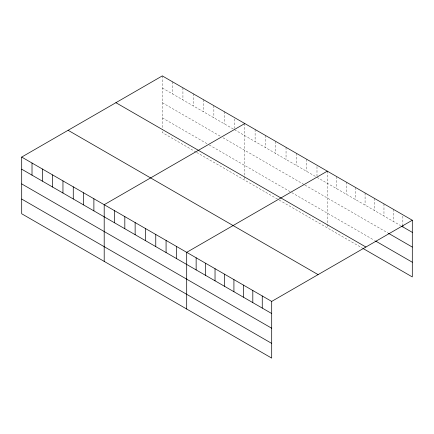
<?xml version="1.0" encoding="UTF-8"?>
<svg xmlns="http://www.w3.org/2000/svg" width="434" height="434" viewBox="0 0 434 434"><rect width="100%" height="100%" fill="white"/><g stroke="black" fill="none" stroke-linecap="round" stroke-linejoin="round"><path stroke-width="0.33" stroke-dasharray="2.17 1.63" d="M162.305 75.901L162.305 128.578M162.305 88.021L233.346 129.039M234.49 129.701L315.844 176.671M316.988 177.327L400.631 225.62M162.305 102.728L220.168 136.135M223.033 137.79L304.386 184.759M304.956 185.09L387.855 232.949M162.305 117.88L206.991 143.681M209.28 145.005L291.209 192.305M291.778 192.636L374.52 240.403M196.103 152.101L162.305 132.587L162.305 129.245M196.678 152.432L278.601 199.732M279.176 200.063L362.303 248.058M402.855 216.132L402.855 224.883M393.41 209.329L393.41 221.454M383.965 203.877L383.965 216.002M374.52 198.425L374.52 210.544M365.081 192.973L365.081 205.092M355.636 187.521L355.636 199.64M346.191 182.068L346.191 194.188M336.746 176.616L336.746 188.736M327.301 171.164L327.301 223.835M327.301 224.508L327.301 227.85M316.988 166.553L316.988 175.982M306.675 159.256L306.675 171.376M296.362 153.3L296.362 165.425M286.049 147.348L286.049 159.468M275.736 141.392L275.736 153.517M265.429 135.441L265.429 147.56M255.116 129.484L255.116 141.609M244.803 123.533L244.803 176.209M244.803 176.877L244.803 180.218M234.49 118.927L234.49 128.35M224.177 111.625L224.177 123.744M213.864 105.668L213.864 117.793M203.551 99.717L203.551 111.836M193.238 93.76L193.238 105.885M182.926 87.809L182.926 99.928M172.613 81.852L172.613 93.977"/><path stroke-width="0.65" d="M21.7 157.075L271.695 301.413L271.695 358.099L21.7 213.767L21.7 157.075L162.305 75.901L412.3 220.233L412.3 276.925L362.857 248.378M244.803 123.533L104.198 204.707L104.198 261.393M327.301 171.164L186.696 252.338L186.696 309.024M271.695 301.413L412.3 220.233M401.743 226.26L412.3 232.358M388.414 233.27L412.3 247.065M375.632 241.049L412.3 262.217M115.905 102.69L365.9 247.022M68.1 130.287L318.095 274.624M21.7 169.2L271.695 313.532M21.7 183.907L271.695 328.24M21.7 199.06L271.695 343.392M402.855 225.555L402.855 226.906M262.255 295.961L262.255 308.08M252.81 290.509L252.81 302.628M243.365 285.057L243.365 297.176M233.921 279.599L233.921 291.724M224.476 274.147L224.476 286.272M215.031 268.695L215.031 280.82M205.586 263.243L205.586 275.368M196.141 257.791L196.141 269.91M176.388 246.382L176.388 258.507M166.076 240.431L166.076 252.55M155.763 234.479L155.763 246.599M145.45 228.523L145.45 240.642M135.137 222.571L135.137 234.691M124.824 216.615L124.824 228.734M114.511 210.664L114.511 222.783M93.885 198.756L93.885 210.875M83.572 192.799L83.572 204.924M73.265 186.848L73.265 198.967M62.952 180.891L62.952 193.016M52.639 174.94L52.639 187.059M42.326 168.983L42.326 181.108M32.013 163.032L32.013 175.152"/></g></svg>
